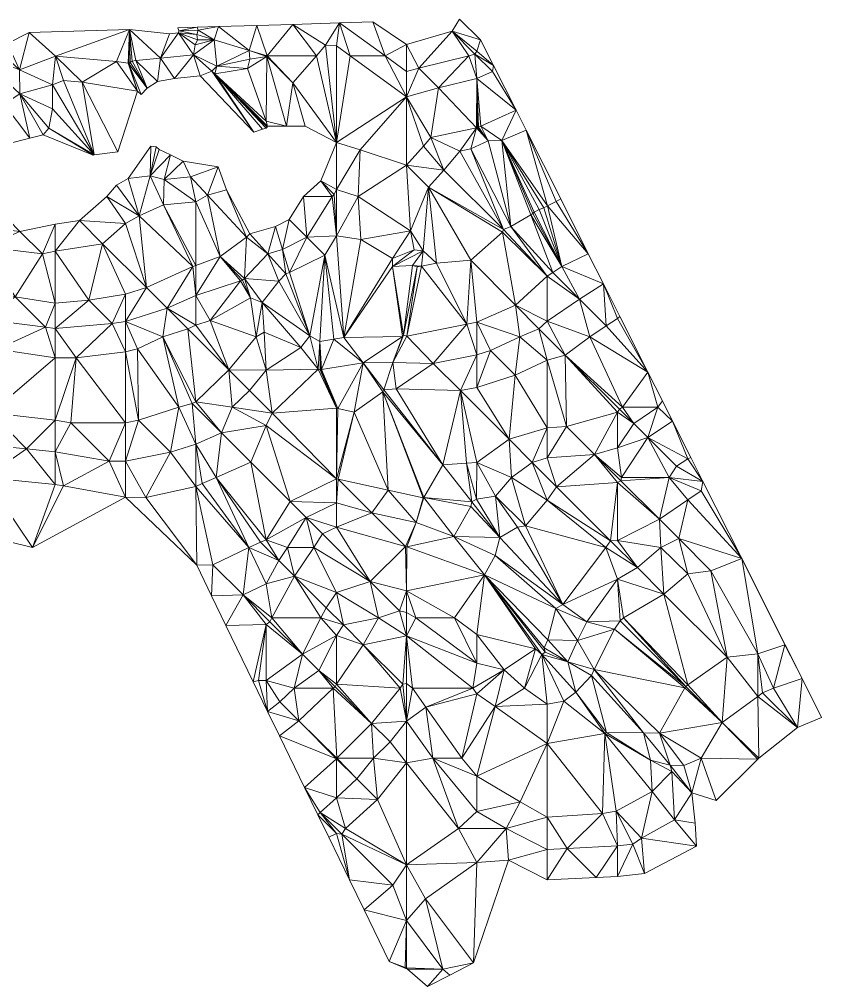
# Model space of a CAD drawing. Header units: metres. Extents: x 256305 to 256589, y 7011526 to 7011733.
# Drawn here: x 256417.3 to 256588.6, y 7011526.2 to 7011732.8 of the extents above; entities that cross this region are included whole.
import ezdxf

# ---------------------------------------------------------------- set-up
doc = ezdxf.new("R2010")
doc.units = ezdxf.units.M
doc.layers.add('IfcSolidStratum', color=7, linetype='Continuous')

msp = doc.modelspace()

# ---------------------------------------------------------------- meshes
at = {"layer": 'IfcSolidStratum', "color": 4, "linetype": 'Continuous', "lineweight": 0}
mesh = msp.add_polyface(dxfattribs=at)
corners = [(256507.92, 7011700.6, 38.5), (256511.36, 7011704.68, 38.5), (256505.19, 7011707.57, 38.75), (256504.71, 7011697, 38.5), (256500, 7011701.66, 38.75), (256517.43, 7011706.88, 38.5), (256522.28, 7011688.61, 38.25), (256520.32, 7011706.91, 38.5), (256503.62, 7011705.7, 38.75), (256515.85, 7011710, 38.75), (256513.72, 7011705.19, 38.5), (256500, 7011716.26, 39.25), (256515, 7011720.16, 39.25), (256518.34, 7011721.66, 39.25), (256514.6, 7011725.4, 39.5), (256515.36, 7011709.79, 38.75), (256506.84, 7011718.16, 39.25), (256515.17, 7011709.79, 38.75), (256502.61, 7011722.39, 39.5), (256523.37, 7011713.4, 38.75), (256509.71, 7011730.29, 39.75), (256513.26, 7011725, 39.5), (256525.51, 7011709.14, 38.5), (256515, 7011726.04, 39.5), (256530.11, 7011692.96, 38.25), (256531.92, 7011693.92, 38.25), (256532.9, 7011694.46, 38.25), (256514.91, 7011709.67, 38.75), (256520.66, 7011687.91, 38.25), (256515.79, 7011728.46, 39.5), (256518.55, 7011722.98, 39.25), (256500, 7011727.43, 39.75), (256511.26, 7011732.82, 39.75)]
mesh.append_faces([[corners[k] for k in face] for face in [(0, 1, 2), (3, 0, 4), (5, 6, 7), (0, 8, 4), (7, 9, 5), (5, 10, 6), (4, 8, 11), (12, 13, 14), (9, 15, 5), (2, 16, 11), (12, 17, 15), (16, 18, 11), (7, 19, 9), (9, 19, 12), (20, 21, 14), (22, 19, 7), (20, 14, 23), (21, 20, 18), (7, 24, 22), (22, 25, 26), (11, 8, 2), (2, 8, 0), (17, 5, 15), (16, 27, 12), (12, 27, 17), (10, 1, 28), (12, 15, 9), (17, 27, 5), (2, 27, 16), (1, 27, 2), (5, 27, 10), (10, 27, 1), (29, 23, 30), (16, 21, 18), (23, 14, 30), (30, 14, 13), (14, 21, 12), (12, 21, 16), (30, 13, 19), (19, 13, 12), (18, 20, 31), (32, 20, 29), (29, 20, 23)]])
mesh = msp.add_polyface(dxfattribs=at)
corners = [(256410, 7011688.43, 39.5), (256405.41, 7011684.59, 39.25), (256410, 7011684.2, 39.25), (256422.26, 7011682.74, 39.25), (256417.46, 7011687.54, 39.5), (256425, 7011689.04, 39.5), (256425, 7011683.28, 39.25), (256416.47, 7011673.53, 38.75), (256435.11, 7011684.89, 39.25), (256430.14, 7011689.86, 39.5), (256412.66, 7011692.34, 39.75), (256410, 7011704.99, 40.25), (256414.08, 7011714.69, 40.5), (256410.07, 7011713.12, 40.5), (256410, 7011692.66, 39.75), (256400.03, 7011704.97, 40.25), (256424.42, 7011713.68, 40.25), (256423.61, 7011709.58, 40.25), (256433.28, 7011703.91, 39.75), (256419.54, 7011707.47, 40.25), (256417.42, 7011716.89, 40.5), (256424.4, 7011718.86, 40.25), (256422.39, 7011708.16, 40.25), (256401.93, 7011713.09, 40.5), (256411.7, 7011727.27, 40.75), (256407.8, 7011725.86, 40.75), (256417.4, 7011722.01, 40.5), (256404.77, 7011723.48, 40.75), (256419.45, 7011730.03, 40.75), (256414.8, 7011727.68, 40.75), (256440.83, 7011730.68, 40.75), (256425.03, 7011724.92, 40.5), (256400.8, 7011689.2, 39.5), (256410, 7011674.34, 38.75), (256425, 7011672.22, 38.75), (256433.1, 7011703.81, 39.75), (256426.73, 7011719.75, 40.25), (256430.72, 7011719.42, 40.25)]
mesh.append_faces([[corners[k] for k in face] for face in [(0, 1, 2), (2, 3, 4), (5, 3, 6), (7, 3, 2), (4, 0, 2), (4, 3, 5), (8, 9, 6), (4, 10, 0), (11, 12, 13), (6, 9, 5), (10, 14, 0), (11, 15, 14), (16, 17, 18), (19, 20, 12), (19, 12, 11), (16, 21, 20), (16, 20, 17), (17, 20, 22), (13, 23, 11), (18, 21, 16), (24, 25, 26), (12, 27, 13), (26, 28, 29), (30, 28, 31), (31, 28, 26), (32, 1, 0), (2, 1, 33), (6, 3, 34), (0, 14, 32), (11, 14, 10), (22, 20, 19), (12, 20, 25), (27, 23, 13), (18, 17, 35), (35, 17, 22), (31, 36, 37), (20, 21, 26), (26, 21, 31), (18, 36, 21), (21, 36, 31), (26, 25, 20), (12, 25, 27), (26, 29, 24)]])
mesh = msp.add_polyface(dxfattribs=at)
corners = [(256440.7, 7011723.3, 40.5), (256440.83, 7011730.68, 40.75), (256440.53, 7011723.44, 40.5), (256455.9, 7011720.72, 40.25), (256454.48, 7011725.27, 40.5), (256450.46, 7011720.21, 40.25), (256444.63, 7011718.14, 40.25), (256440.96, 7011723.57, 40.5), (256430.72, 7011719.42, 40.25), (256438.07, 7011723.84, 40.5), (256425.03, 7011724.92, 40.5), (256459.46, 7011722.85, 40.25), (256466.06, 7011722.29, 39.75), (256466.54, 7011724.29, 39.75), (256441.42, 7011723.86, 40.5), (256458.95, 7011728.44, 40.25), (256455.23, 7011729.6, 40.5), (256455.34, 7011728.46, 40.5), (256466.37, 7011726.13, 39.75), (256459.83, 7011731.26, 40.25), (256447.44, 7011724.5, 40.5), (256455.52, 7011730.5, 40.5), (256451.37, 7011730.39, 40.75), (256458.44, 7011721.78, 40.25), (256442.53, 7011717.48, 40.25), (256446.82, 7011719.53, 40.25), (256442.17, 7011724, 40.5), (256451.28, 7011729.91, 40.75), (256454.86, 7011727.39, 40.5), (256459.06, 7011721.19, 40.25), (256449.37, 7011729.7, 40.75), (256455.27, 7011731.12, 40.5), (256451.14, 7011730.99, 40.75)]
mesh.append_faces([[corners[k] for k in face] for face in [(0, 1, 2), (3, 4, 5), (6, 7, 0), (8, 9, 10), (11, 12, 13), (9, 1, 10), (7, 1, 0), (6, 14, 7), (15, 16, 17), (18, 19, 15), (5, 4, 20), (21, 22, 16), (3, 23, 4), (24, 0, 2), (24, 2, 9), (25, 20, 26), (6, 26, 14), (25, 26, 6), (16, 27, 17), (2, 1, 9), (7, 14, 1), (14, 26, 1), (5, 20, 25), (26, 20, 1), (28, 4, 15), (29, 11, 23), (23, 11, 4), (4, 11, 15), (15, 19, 21), (29, 12, 11), (11, 18, 15), (11, 13, 18), (4, 27, 20), (15, 17, 28), (16, 22, 27), (15, 21, 16), (20, 30, 1), (17, 27, 28), (28, 27, 4), (20, 27, 30), (31, 22, 21), (31, 32, 22), (21, 19, 31)]])
mesh = msp.add_polyface(dxfattribs=at)
corners = [(256459.06, 7011721.19, 40.25), (256470.22, 7011709.78, 39.75), (256470.31, 7011710, 39.75), (256470, 7011711.09, 39.75), (256474.33, 7011710, 39.5), (256470.13, 7011724.87, 39.5), (256500, 7011716.26, 39.25), (256502.61, 7011722.39, 39.5), (256500, 7011721.67, 39.5), (256475.73, 7011719.27, 39.25), (256478.34, 7011710, 39.25), (256489.68, 7011695, 38.5), (256500, 7011701.66, 38.75), (256490.07, 7011704.93, 38.75), (256485, 7011706.55, 38.75), (256485, 7011696.5, 38.5), (256480.78, 7011725, 39.25), (256468.06, 7011731.51, 39.75), (256466.37, 7011726.13, 39.75), (256470.25, 7011725, 39.5), (256481.7, 7011698.3, 38.75), (256482.67, 7011727.33, 39.25), (256495.41, 7011725, 39.5), (256492.82, 7011732.26, 39.75), (256485.67, 7011732.04, 39.5), (256487.98, 7011725, 39.25), (256475.71, 7011731.74, 39.5), (256500, 7011727.43, 39.75), (256485, 7011727.15, 39.25), (256467.39, 7011708.69, 39.75), (256469.27, 7011709.38, 39.75), (256470, 7011709.58, 39.75), (256466.54, 7011724.29, 39.75), (256466.06, 7011722.29, 39.75), (256459.83, 7011731.26, 40.25)]
mesh.append_faces([[corners[k] for k in face] for face in [(0, 1, 2), (3, 4, 5), (6, 7, 8), (9, 4, 10), (11, 12, 13), (13, 14, 15), (14, 16, 9), (17, 18, 19), (12, 6, 13), (15, 14, 20), (19, 18, 5), (9, 16, 19), (14, 21, 16), (22, 23, 24), (8, 22, 6), (6, 22, 25), (19, 26, 17), (7, 27, 8), (16, 21, 26), (16, 26, 19), (25, 28, 14), (25, 24, 28), (10, 14, 9), (25, 14, 6), (6, 14, 13), (0, 29, 30), (0, 31, 1), (0, 30, 31), (2, 4, 3), (32, 33, 5), (3, 0, 2), (19, 5, 9), (3, 33, 0), (18, 32, 5), (5, 4, 9), (5, 33, 3), (22, 24, 25), (27, 22, 8), (17, 34, 18), (27, 23, 22), (28, 21, 14), (28, 24, 21), (21, 24, 26)]])
mesh = msp.add_polyface(dxfattribs=at)
corners = [(256454.4, 7011680, 38.75), (256448.12, 7011693.19, 39.25), (256442.92, 7011690.88, 39.25), (256464.97, 7011677.15, 38.5), (256465.38, 7011677.46, 38.5), (256460.23, 7011682.15, 38.75), (256444.48, 7011675.52, 38.75), (256432.16, 7011672.84, 38.75), (256435.11, 7011684.89, 39.25), (256425, 7011683.28, 39.25), (256455, 7011693.81, 39.25), (256454.99, 7011680.28, 38.75), (256440, 7011689.2, 39.25), (256430.14, 7011689.86, 39.5), (256457.52, 7011695.28, 39.25), (256453.89, 7011699.17, 39.5), (256465.81, 7011686.28, 38.75), (256430.72, 7011719.42, 40.25), (256438.33, 7011704.53, 39.75), (256442.53, 7011717.48, 40.25), (256438.1, 7011697.42, 39.5), (256435.98, 7011695, 39.5), (256459.74, 7011701.31, 39.5), (256461.53, 7011696.39, 39.25), (256440.56, 7011698.83, 39.5), (256452.3, 7011702.54, 39.75), (256448.23, 7011698.6, 39.5), (256445.25, 7011699.4, 39.5), (256447.19, 7011705.02, 39.75), (256446.54, 7011705.56, 39.75), (256438.07, 7011723.84, 40.5), (256433.28, 7011703.91, 39.75), (256449.57, 7011703.9, 39.75), (256467.39, 7011708.69, 39.75), (256458.44, 7011721.78, 40.25), (256455.9, 7011720.72, 40.25), (256445.4, 7011705.75, 39.75), (256426.73, 7011719.75, 40.25), (256443.35, 7011716.8, 40.25), (256440.7, 7011723.3, 40.5), (256444.63, 7011718.14, 40.25), (256459.06, 7011721.19, 40.25)]
mesh.append_faces([[corners[k] for k in face] for face in [(0, 1, 2), (3, 4, 5), (6, 0, 2), (7, 8, 9), (5, 10, 11), (8, 12, 13), (2, 12, 6), (10, 14, 15), (4, 16, 5), (17, 18, 19), (6, 12, 8), (20, 21, 2), (10, 1, 11), (22, 14, 23), (2, 24, 20), (11, 1, 0), (25, 26, 15), (27, 24, 2), (23, 14, 16), (15, 26, 10), (15, 22, 25), (27, 28, 29), (19, 30, 17), (31, 18, 17), (25, 32, 26), (33, 34, 35), (2, 1, 27), (15, 14, 22), (2, 21, 12), (12, 21, 13), (27, 36, 24), (10, 26, 1), (1, 26, 27), (16, 14, 5), (5, 14, 10), (26, 32, 27), (27, 29, 36), (32, 28, 27), (17, 37, 31), (38, 39, 19), (40, 39, 38), (33, 41, 34)]])
mesh = msp.add_polyface(dxfattribs=at)
corners = [(256501.64, 7011683.59, 38.25), (256503.56, 7011683.41, 38.25), (256500.84, 7011687.67, 38.5), (256523.25, 7011671.75, 37.75), (256530, 7011677.94, 37.75), (256520.49, 7011687.34, 38.25), (256536.91, 7011673.09, 37.5), (256542.03, 7011676.31, 37.5), (256533.16, 7011680, 37.75), (256531.22, 7011678.78, 37.75), (256538.78, 7011682.76, 37.75), (256513.7, 7011681.36, 38.25), (256528.27, 7011692.2, 38.25), (256527.24, 7011691.65, 38.25), (256522.28, 7011688.61, 38.25), (256520.66, 7011687.91, 38.25), (256504.71, 7011697, 38.5), (256506.4, 7011680.77, 38.25), (256512.86, 7011667.75, 37.75), (256526.95, 7011691.32, 38.25), (256520.32, 7011706.91, 38.5), (256529.32, 7011692.57, 38.25), (256507.92, 7011700.6, 38.5), (256500, 7011701.66, 38.75), (256526.51, 7011691.08, 38.25), (256513.72, 7011705.19, 38.5), (256500.02, 7011665.15, 37.75), (256503.2, 7011680.14, 38.25), (256502.25, 7011679.95, 38.25), (256501.24, 7011680.22, 38.25), (256511.36, 7011704.68, 38.5), (256532.9, 7011694.46, 38.25), (256531.92, 7011693.92, 38.25), (256530.11, 7011692.96, 38.25), (256525.51, 7011709.14, 38.5)]
mesh.append_faces([[corners[k] for k in face] for face in [(0, 1, 2), (3, 4, 5), (6, 7, 8), (8, 9, 6), (7, 10, 8), (3, 5, 11), (8, 12, 13), (4, 14, 15), (5, 16, 11), (11, 17, 18), (16, 1, 17), (9, 4, 6), (19, 13, 20), (15, 16, 5), (21, 20, 12), (15, 22, 16), (16, 23, 2), (19, 24, 8), (14, 25, 15), (19, 20, 24), (8, 21, 12), (16, 17, 11), (26, 27, 28), (28, 27, 29), (18, 17, 27), (2, 1, 16), (15, 30, 22), (8, 24, 9), (17, 1, 27), (27, 1, 29), (9, 14, 4), (4, 15, 5), (9, 24, 14), (14, 24, 20), (31, 32, 10), (21, 33, 20), (13, 12, 20), (8, 13, 19), (8, 33, 21), (10, 33, 8), (10, 32, 33), (33, 32, 34)]])
mesh = msp.add_polyface(dxfattribs=at)
corners = [(256473.51, 7011683.65, 38.5), (256475.03, 7011678.73, 38.25), (256478.73, 7011686.27, 38.5), (256470.35, 7011682.75, 38.5), (256474.19, 7011678.49, 38.25), (256501.64, 7011683.59, 38.25), (256497.01, 7011681.77, 38.25), (256496.98, 7011680.02, 38.25), (256500.84, 7011687.67, 38.5), (256490.25, 7011685.82, 38.25), (256474.95, 7011690.05, 38.75), (256466.69, 7011673.36, 38.25), (256464.97, 7011677.15, 38.5), (256464.55, 7011677, 38.5), (256482.51, 7011682.49, 38.25), (256479.36, 7011665.2, 37.75), (256485, 7011686.55, 38.25), (256486.62, 7011664.88, 37.75), (256472.7, 7011676.9, 38.25), (256465.38, 7011677.46, 38.5), (256469.16, 7011672.34, 38.25), (256503.56, 7011683.41, 38.25), (256500, 7011701.66, 38.75), (256489.68, 7011695, 38.5), (256471.99, 7011688.56, 38.75), (256466.5, 7011687.01, 38.75), (256490.07, 7011704.93, 38.75), (256485, 7011696.5, 38.5), (256484.09, 7011695, 38.5), (256477.99, 7011695, 38.75), (256499.32, 7011665.34, 37.75), (256501.24, 7011680.22, 38.25), (256502.25, 7011679.95, 38.25), (256461.53, 7011696.39, 39.25), (256465.81, 7011686.28, 38.75), (256484.57, 7011695.43, 38.5), (256481.7, 7011698.3, 38.75)]
mesh.append_faces([[corners[k] for k in face] for face in [(0, 1, 2), (0, 3, 4), (5, 6, 7), (8, 9, 6), (2, 10, 0), (11, 12, 13), (14, 1, 15), (16, 14, 17), (18, 19, 20), (2, 1, 14), (21, 5, 7), (6, 17, 7), (8, 22, 23), (4, 3, 18), (5, 8, 6), (0, 10, 24), (24, 25, 3), (6, 9, 17), (14, 16, 2), (26, 27, 23), (2, 28, 29), (4, 1, 0), (7, 30, 31), (31, 21, 7), (24, 3, 0), (19, 12, 11), (30, 32, 31), (18, 3, 19), (33, 34, 25), (25, 34, 3), (3, 34, 19), (23, 9, 8), (17, 9, 16), (16, 9, 23), (35, 16, 27), (2, 29, 10), (29, 28, 36), (36, 28, 35), (27, 16, 23), (36, 35, 27), (35, 28, 16), (16, 28, 2)]])
mesh = msp.add_polyface(dxfattribs=at)
corners = [(256403.48, 7011650, 37.75), (256410, 7011648.86, 37.75), (256410, 7011662.68, 38.25), (256396.91, 7011663.09, 38.25), (256395, 7011651.29, 37.75), (256380.7, 7011649.3, 37.75), (256385.07, 7011650, 37.75), (256380, 7011661.6, 38.25), (256412.61, 7011662.39, 38.25), (256410, 7011668.73, 38.5), (256395, 7011663.38, 38.25), (256393.85, 7011651.15, 37.75), (256380, 7011649.25, 37.75), (256425, 7011660.55, 38.25), (256411.25, 7011648.75, 37.75), (256422.9, 7011667.1, 38.5), (256380, 7011672.59, 38.75), (256377.51, 7011667.49, 38.5), (256380, 7011667.34, 38.5), (256383.01, 7011661.99, 38.25), (256391.5, 7011668.5, 38.5), (256410, 7011674.34, 38.75), (256406.36, 7011668.64, 38.5), (256395, 7011668.91, 38.5), (256416.47, 7011673.53, 38.75), (256386.73, 7011673.27, 38.75), (256380, 7011684.35, 39.25), (256405.41, 7011684.59, 39.25), (256400.89, 7011674.11, 38.75), (256395, 7011674.26, 38.75), (256425, 7011672.22, 38.75), (256389.15, 7011685.85, 39.25), (256395, 7011684.36, 39.25), (256410, 7011684.2, 39.25), (256422.26, 7011682.74, 39.25)]
mesh.append_faces([[corners[k] for k in face] for face in [(0, 1, 2), (0, 3, 4), (5, 6, 7), (8, 9, 2), (4, 10, 11), (7, 12, 5), (13, 8, 14), (8, 15, 9), (16, 17, 18), (19, 18, 7), (13, 15, 8), (4, 3, 10), (11, 10, 19), (10, 20, 19), (9, 21, 22), (10, 23, 20), (10, 3, 23), (15, 24, 9), (2, 22, 3), (16, 25, 26), (9, 22, 2), (20, 25, 18), (18, 25, 16), (21, 27, 28), (2, 1, 8), (7, 6, 19), (19, 6, 11), (28, 29, 23), (20, 18, 19), (18, 17, 7), (3, 22, 23), (2, 3, 0), (24, 15, 30), (25, 29, 31), (32, 29, 28), (33, 21, 24), (23, 29, 20), (20, 29, 25), (23, 22, 28), (24, 21, 9), (22, 21, 28), (30, 34, 24)]])
mesh = msp.add_polyface(dxfattribs=at)
corners = [(256447.94, 7011665, 38.25), (256454.25, 7011650.75, 37.75), (256455, 7011651.1, 37.75), (256440, 7011668.29, 38.5), (256440, 7011674.1, 38.75), (256437.17, 7011667.83, 38.5), (256432.16, 7011672.84, 38.75), (256425, 7011666.78, 38.5), (256440, 7011661.79, 38.25), (256429.46, 7011660.54, 38.25), (256440, 7011646.66, 37.75), (256442.78, 7011647.22, 37.75), (256442.54, 7011662.46, 38.25), (256466.43, 7011653.57, 37.5), (256462.06, 7011657.94, 37.75), (256462.75, 7011650, 37.5), (256455, 7011667.47, 38.25), (256448.89, 7011671.11, 38.5), (256453.3, 7011666.7, 38.25), (256425, 7011660.55, 38.25), (256467.87, 7011665, 37.75), (256458.06, 7011668.47, 38.25), (256435.11, 7011684.89, 39.25), (256425, 7011672.22, 38.75), (256455, 7011673.87, 38.5), (256422.9, 7011667.1, 38.5), (256464.55, 7011677, 38.5), (256466.69, 7011673.36, 38.25), (256454.4, 7011680, 38.75), (256460.23, 7011682.15, 38.75), (256454.99, 7011680.28, 38.75), (256444.48, 7011675.52, 38.75), (256425, 7011683.28, 39.25), (256425, 7011647.25, 37.75), (256451.41, 7011650, 37.75), (256464.97, 7011677.15, 38.5)]
mesh.append_faces([[corners[k] for k in face] for face in [(0, 1, 2), (3, 4, 5), (5, 6, 7), (8, 3, 5), (9, 10, 8), (11, 12, 8), (13, 14, 15), (16, 17, 18), (9, 5, 7), (8, 5, 9), (9, 7, 19), (14, 20, 21), (6, 4, 22), (7, 6, 23), (24, 17, 16), (0, 3, 12), (7, 25, 19), (21, 26, 24), (27, 26, 21), (12, 3, 8), (14, 18, 2), (2, 18, 0), (24, 28, 17), (24, 29, 30), (17, 28, 31), (6, 32, 23), (5, 4, 6), (26, 29, 24), (19, 33, 9), (0, 34, 1), (12, 34, 0), (23, 25, 7), (24, 16, 21), (21, 16, 14), (14, 16, 18), (18, 17, 0), (21, 20, 27), (22, 4, 31), (31, 4, 3), (0, 17, 3), (3, 17, 31), (30, 28, 24), (26, 35, 29)]])
mesh = msp.add_polyface(dxfattribs=at)
corners = [(256466.76, 7011638.24, 37.25), (256470, 7011621.68, 36.75), (256475.13, 7011629.87, 36.75), (256459.38, 7011635, 37.25), (256481.45, 7011664.01, 37.75), (256481.74, 7011657.99, 37.5), (256481.85, 7011658.01, 37.5), (256470, 7011646.05, 37.25), (256460.48, 7011644.52, 37.5), (256471.3, 7011648.7, 37.25), (256470, 7011657.91, 37.5), (256466.43, 7011653.57, 37.5), (256485, 7011649.75, 37.25), (256485.3, 7011649.69, 37.25), (256462.75, 7011650, 37.5), (256481.66, 7011658.04, 37.5), (256485, 7011634.71, 36.75), (256462.06, 7011657.94, 37.75), (256484.46, 7011664.53, 37.75), (256481.58, 7011657.94, 37.5), (256482.51, 7011682.49, 38.25), (256479.36, 7011665.2, 37.75), (256467.87, 7011665, 37.75), (256469.16, 7011672.34, 38.25), (256466.69, 7011673.36, 38.25), (256469.61, 7011665.99, 37.75), (256477.44, 7011662.74, 37.75), (256481.14, 7011658.13, 37.5), (256485, 7011629.55, 36.5), (256465.38, 7011677.46, 38.5), (256486.62, 7011664.88, 37.75), (256472.7, 7011676.9, 38.25), (256474.19, 7011678.49, 38.25), (256475.03, 7011678.73, 38.25)]
mesh.append_faces([[corners[k] for k in face] for face in [(0, 1, 2), (3, 1, 0), (4, 5, 6), (0, 7, 8), (9, 10, 11), (6, 12, 13), (9, 11, 14), (15, 12, 5), (13, 12, 16), (11, 10, 17), (6, 18, 4), (4, 19, 15), (4, 20, 21), (10, 22, 17), (22, 23, 24), (25, 26, 23), (25, 22, 10), (10, 26, 25), (27, 26, 10), (25, 23, 22), (28, 16, 2), (14, 7, 9), (16, 7, 2), (2, 7, 0), (16, 9, 7), (16, 12, 9), (4, 15, 5), (4, 27, 19), (19, 27, 12), (5, 12, 6), (15, 19, 12), (12, 27, 9), (9, 27, 10), (24, 23, 29), (21, 27, 4), (21, 26, 27), (4, 18, 20), (20, 18, 30), (31, 23, 21), (21, 23, 26), (21, 32, 31), (21, 33, 32)]])
mesh = msp.add_polyface(dxfattribs=at)
corners = [(256530, 7011630.11, 36.25), (256526.8, 7011638.2, 36.5), (256522.38, 7011635, 36.5), (256518.99, 7011631.01, 36.5), (256525.35, 7011624.65, 36.25), (256521.87, 7011643.13, 36.75), (256515, 7011638.17, 36.75), (256530, 7011639.15, 36.5), (256532.03, 7011632.97, 36.25), (256540.09, 7011639.91, 36.5), (256530, 7011645.56, 36.75), (256534.13, 7011645.87, 36.75), (256512.8, 7011638.03, 36.75), (256514.93, 7011630.36, 36.5), (256515, 7011661.15, 37.5), (256517.91, 7011662.09, 37.5), (256515, 7011668.18, 37.75), (256515, 7011654.22, 37.25), (256511.47, 7011653.53, 37.25), (256523.15, 7011656.85, 37.25), (256512.86, 7011667.75, 37.75), (256533.88, 7011661.12, 37.25), (256539.1, 7011665, 37.25), (256530, 7011668.36, 37.5), (256530, 7011660.02, 37.25), (256528.25, 7011666.75, 37.5), (256524.19, 7011665, 37.5), (256523.25, 7011671.75, 37.75), (256513.7, 7011681.36, 38.25), (256513.94, 7011629.79, 36.5), (256536.91, 7011673.09, 37.5), (256530, 7011677.94, 37.75)]
mesh.append_faces([[corners[k] for k in face] for face in [(0, 1, 2), (2, 3, 4), (2, 5, 6), (7, 1, 8), (8, 9, 7), (8, 1, 0), (1, 10, 5), (9, 11, 7), (6, 12, 13), (14, 15, 16), (17, 18, 5), (5, 19, 17), (5, 18, 6), (7, 10, 1), (11, 10, 7), (16, 20, 14), (21, 22, 23), (19, 15, 17), (21, 24, 11), (11, 24, 10), (17, 15, 14), (21, 23, 25), (26, 27, 16), (25, 27, 26), (25, 23, 27), (27, 28, 16), (6, 3, 2), (4, 0, 2), (13, 3, 6), (13, 12, 29), (2, 1, 5), (5, 10, 19), (10, 24, 19), (19, 24, 26), (26, 24, 25), (25, 24, 21), (28, 20, 16), (16, 15, 26), (26, 15, 19), (23, 22, 30), (30, 31, 23), (23, 31, 27)]])
mesh = msp.add_polyface(dxfattribs=at)
corners = [(256494.91, 7011653.29, 37.25), (256503.58, 7011630.65, 36.75), (256503.69, 7011630.73, 36.75), (256488.83, 7011648.96, 37.25), (256485, 7011634.71, 36.75), (256485.4, 7011634.6, 36.75), (256496.04, 7011632.24, 36.75), (256513.68, 7011628.76, 36.5), (256513.94, 7011629.79, 36.5), (256507.75, 7011637.65, 36.75), (256485, 7011629.55, 36.5), (256490.75, 7011659.43, 37.5), (256515, 7011661.15, 37.5), (256511.47, 7011653.53, 37.25), (256515, 7011654.22, 37.25), (256497.77, 7011653.88, 37.25), (256505.68, 7011659.32, 37.5), (256497.04, 7011659.54, 37.5), (256485.3, 7011649.69, 37.25), (256495.14, 7011653.68, 37.25), (256486.62, 7011664.88, 37.75), (256499.11, 7011665.1, 37.75), (256496.98, 7011680.02, 38.25), (256500.02, 7011665.15, 37.75), (256512.86, 7011667.75, 37.75), (256499.32, 7011665.34, 37.75), (256503.2, 7011680.14, 38.25), (256492.58, 7011627.42, 36.5), (256503.51, 7011630.66, 36.75), (256512.8, 7011638.03, 36.75), (256481.85, 7011658.01, 37.5), (256515, 7011638.17, 36.75), (256484.46, 7011664.53, 37.75), (256502.25, 7011679.95, 38.25)]
mesh.append_faces([[corners[k] for k in face] for face in [(0, 1, 2), (3, 4, 5), (3, 5, 6), (7, 8, 2), (2, 8, 9), (5, 4, 10), (3, 0, 11), (6, 0, 3), (12, 13, 14), (9, 13, 15), (15, 16, 17), (3, 18, 4), (19, 0, 9), (20, 21, 22), (9, 0, 2), (16, 23, 17), (16, 24, 23), (21, 25, 22), (11, 21, 20), (17, 21, 11), (12, 24, 16), (24, 26, 23), (6, 5, 27), (27, 5, 10), (6, 28, 0), (0, 28, 1), (8, 29, 9), (15, 13, 16), (16, 13, 12), (30, 18, 11), (11, 18, 3), (11, 19, 17), (17, 19, 15), (11, 0, 19), (19, 9, 15), (31, 13, 29), (29, 13, 9), (11, 32, 30), (20, 32, 11), (25, 17, 23), (25, 21, 17), (23, 33, 25)]])
mesh = msp.add_polyface(dxfattribs=at)
corners = [(256540.09, 7011639.91, 36.5), (256545, 7011633.91, 36.25), (256545.73, 7011634.27, 36.25), (256553.96, 7011626.04, 35.75), (256545.9, 7011635, 36.25), (256556.04, 7011635, 35.75), (256551.52, 7011643.48, 36.25), (256560, 7011630.21, 35.5), (256560, 7011638.99, 35.75), (256556.77, 7011647.01, 36.25), (256545, 7011641.28, 36.5), (256545, 7011648.92, 36.75), (256534.13, 7011645.87, 36.75), (256548.48, 7011646.52, 36.5), (256545.43, 7011649.57, 36.75), (256560.69, 7011639.21, 35.75), (256563.24, 7011634.15, 35.5), (256533.88, 7011661.12, 37.25), (256546.07, 7011650, 36.75), (256553.64, 7011650, 36.5), (256539.1, 7011665, 37.25), (256551.5, 7011657.48, 36.75), (256545, 7011668.9, 37.25), (256542.61, 7011667.39, 37.25), (256542.03, 7011676.31, 37.5), (256536.91, 7011673.09, 37.5), (256532.03, 7011632.97, 36.25), (256562.87, 7011632.13, 35.5), (256557.62, 7011637.38, 35.75), (256554.6, 7011651.32, 36.5), (256545.52, 7011669.37, 37.25)]
mesh.append_faces([[corners[k] for k in face] for face in [(0, 1, 2), (2, 1, 3), (4, 5, 6), (7, 5, 3), (6, 8, 9), (4, 10, 0), (3, 5, 2), (4, 6, 10), (0, 11, 12), (2, 5, 4), (6, 13, 10), (14, 11, 13), (15, 8, 16), (17, 14, 18), (9, 19, 6), (6, 19, 13), (14, 13, 18), (18, 20, 17), (21, 22, 23), (21, 20, 18), (23, 20, 21), (23, 24, 25), (23, 22, 24), (0, 2, 4), (26, 1, 0), (9, 8, 15), (16, 5, 27), (7, 27, 5), (6, 28, 8), (5, 28, 6), (8, 28, 16), (16, 28, 5), (29, 19, 9), (13, 19, 18), (17, 11, 14), (12, 11, 17), (13, 11, 10), (10, 11, 0), (18, 19, 21), (21, 19, 29), (25, 20, 23), (24, 22, 30), (30, 22, 21)]])
mesh = msp.add_polyface(dxfattribs=at)
corners = [(256395, 7011623.61, 36.75), (256407.2, 7011622.8, 36.75), (256395, 7011636.71, 37.25), (256410.03, 7011634.97, 37.25), (256418.89, 7011641.11, 37.5), (256410, 7011641.92, 37.5), (256391.62, 7011623.38, 36.75), (256380, 7011635.5, 37.25), (256380, 7011621.84, 36.75), (256420.17, 7011620.03, 36.75), (256410, 7011622.53, 36.75), (256409.79, 7011635, 37.25), (256401.62, 7011643.38, 37.5), (256393.52, 7011636.48, 37.25), (256425, 7011633.51, 37.25), (256411.25, 7011648.75, 37.75), (256379.53, 7011635.47, 37.25), (256378.28, 7011621.72, 36.75), (256425, 7011647.25, 37.75), (256425, 7011660.55, 38.25), (256387.11, 7011642.89, 37.5), (256380, 7011642.37, 37.5), (256395, 7011644.15, 37.5), (256393.85, 7011651.15, 37.75), (256385.07, 7011650, 37.75), (256380.7, 7011649.3, 37.75), (256403.48, 7011650, 37.75), (256395, 7011651.29, 37.75), (256410, 7011648.86, 37.75), (256425, 7011640.44, 37.5), (256410, 7011634.98, 37.25), (256412.61, 7011662.39, 38.25), (256380, 7011649.25, 37.75)]
mesh.append_faces([[corners[k] for k in face] for face in [(0, 1, 2), (3, 4, 5), (6, 7, 8), (9, 3, 10), (2, 11, 12), (6, 13, 7), (3, 14, 4), (4, 15, 5), (8, 16, 17), (0, 13, 6), (7, 16, 8), (15, 18, 19), (1, 11, 2), (7, 20, 21), (0, 2, 13), (13, 20, 7), (20, 22, 23), (20, 24, 25), (9, 14, 3), (2, 22, 13), (12, 26, 27), (20, 25, 21), (4, 18, 15), (13, 22, 20), (12, 22, 2), (15, 28, 5), (29, 18, 4), (23, 24, 20), (5, 28, 12), (12, 28, 26), (5, 11, 30), (12, 11, 5), (21, 16, 7), (30, 10, 3), (5, 30, 3), (30, 11, 10), (10, 11, 1), (4, 14, 29), (23, 22, 27), (27, 22, 12), (31, 28, 15), (25, 32, 21)]])
mesh = msp.add_polyface(dxfattribs=at)
corners = [(256461.44, 7011603.33, 36.25), (256465.1, 7011609.9, 36.5), (256458.36, 7011609.68, 36.5), (256458.67, 7011616.33, 36.75), (256455.19, 7011616.22, 36.75), (256466.29, 7011620, 36.75), (256455, 7011633.06, 37.25), (256420.17, 7011620.03, 36.75), (256440, 7011630.77, 37.25), (256426.79, 7011633.21, 37.25), (256444.33, 7011630.67, 37.25), (256436.54, 7011638.46, 37.5), (256425, 7011633.51, 37.25), (256460.48, 7011644.52, 37.5), (256470, 7011646.05, 37.25), (256462.75, 7011650, 37.5), (256440, 7011638.45, 37.5), (256449.62, 7011640.38, 37.5), (256425, 7011640.44, 37.5), (256442.78, 7011647.22, 37.75), (256459.38, 7011635, 37.25), (256456.33, 7011633.67, 37.25), (256440, 7011646.66, 37.75), (256428.32, 7011646.68, 37.75), (256455, 7011642.12, 37.5), (256429.46, 7011660.54, 38.25), (256451.41, 7011650, 37.75), (256442.54, 7011662.46, 38.25), (256466.76, 7011638.24, 37.25), (256454.25, 7011650.75, 37.75), (256455, 7011651.1, 37.75), (256425, 7011647.25, 37.75), (256440, 7011661.79, 38.25), (256462.06, 7011657.94, 37.75)]
mesh.append_faces([[corners[k] for k in face] for face in [(0, 1, 2), (2, 3, 4), (2, 1, 3), (3, 5, 6), (7, 8, 9), (4, 6, 10), (3, 6, 4), (9, 8, 11), (9, 12, 7), (13, 14, 15), (11, 8, 16), (10, 17, 16), (9, 11, 18), (16, 17, 19), (16, 8, 10), (20, 21, 5), (11, 22, 23), (20, 13, 24), (23, 22, 25), (11, 23, 18), (19, 26, 27), (28, 13, 20), (29, 26, 24), (13, 15, 30), (30, 29, 13), (23, 31, 18), (32, 22, 19), (15, 33, 30), (13, 29, 24), (5, 21, 6), (1, 5, 3), (18, 12, 9), (10, 8, 4), (6, 21, 24), (24, 21, 20), (24, 17, 6), (6, 17, 10), (25, 31, 23), (19, 22, 16), (16, 22, 11), (24, 26, 17), (17, 26, 19)]])
mesh = msp.add_polyface(dxfattribs=at)
corners = [(256470, 7011603.59, 36.25), (256470.82, 7011604.18, 36.25), (256465.1, 7011609.9, 36.5), (256470, 7011612.26, 36.5), (256471.23, 7011605, 36.25), (256468.39, 7011591.61, 35.75), (256470, 7011591.65, 35.75), (256481.66, 7011605, 35.75), (256485, 7011601.26, 35.5), (256486.51, 7011603.49, 35.5), (256477.78, 7011597.22, 35.75), (256481.25, 7011593.75, 35.5), (256476.02, 7011590, 35.5), (256459.38, 7011635, 37.25), (256468.83, 7011621.17, 36.75), (256470, 7011621.68, 36.75), (256482.84, 7011607.16, 35.75), (256476.1, 7011613.9, 36.25), (256485, 7011610.38, 35.75), (256472.74, 7011617.26, 36.5), (256478.59, 7011626.41, 36.5), (256480.2, 7011620, 36.25), (256482.05, 7011622.95, 36.25), (256474.57, 7011620, 36.5), (256485, 7011624.4, 36.25), (256485, 7011629.55, 36.5), (256475.13, 7011629.87, 36.75), (256466.29, 7011620, 36.75), (256467.28, 7011591.3, 35.75), (256461.44, 7011603.33, 36.25), (256485, 7011590.81, 35.25), (256492.21, 7011612.79, 35.75)]
mesh.append_faces([[corners[k] for k in face] for face in [(0, 1, 2), (3, 2, 4), (0, 5, 6), (7, 8, 9), (6, 10, 0), (11, 10, 12), (10, 8, 7), (13, 14, 15), (7, 9, 16), (16, 17, 7), (16, 18, 17), (11, 8, 10), (7, 17, 4), (4, 17, 3), (17, 19, 3), (20, 21, 22), (20, 23, 21), (18, 21, 17), (22, 24, 20), (15, 23, 20), (20, 25, 26), (19, 27, 3), (15, 14, 19), (14, 27, 19), (24, 25, 20), (0, 28, 5), (29, 28, 0), (4, 10, 7), (16, 9, 18), (30, 8, 11), (4, 1, 10), (10, 1, 0), (4, 2, 1), (0, 2, 29), (19, 23, 15), (26, 15, 20), (13, 27, 14), (3, 27, 2), (22, 21, 31), (31, 21, 18), (21, 23, 17), (17, 23, 19)]])
mesh = msp.add_polyface(dxfattribs=at)
corners = [(256534.42, 7011595.63, 35.5), (256528.87, 7011597.14, 35.75), (256536.12, 7011589.12, 35.5), (256540.06, 7011593.96, 35.25), (256536.5, 7011600.18, 35.5), (256539.46, 7011592.66, 35.25), (256530.15, 7011600.29, 35.75), (256520.81, 7011593.88, 35.5), (256515, 7011601.42, 35.75), (256515, 7011595.3, 35.5), (256538.5, 7011604.17, 35.5), (256531.88, 7011607, 35.75), (256533.35, 7011607.87, 35.75), (256542.54, 7011620, 35.75), (256525.35, 7011624.65, 36.25), (256544.37, 7011602.58, 35.25), (256516.61, 7011614.18, 36.25), (256518.92, 7011618.3, 36.25), (256510.11, 7011622.4, 36.5), (256545, 7011613.23, 35.5), (256527.5, 7011598.35, 35.75), (256519.92, 7011622.19, 36.25), (256543.56, 7011621.44, 35.75), (256545, 7011633.91, 36.25), (256532.03, 7011632.97, 36.25), (256513.68, 7011628.76, 36.5), (256523.64, 7011624.37, 36.25), (256530, 7011630.11, 36.25), (256518.99, 7011631.01, 36.5), (256514.93, 7011630.36, 36.5), (256513.94, 7011629.79, 36.5), (256514.14, 7011590, 35.25), (256529.61, 7011597.7, 35.75), (256529.38, 7011598.59, 35.75), (256525.19, 7011590, 35.5)]
mesh.append_faces([[corners[k] for k in face] for face in [(0, 1, 2), (3, 4, 0), (2, 5, 0), (0, 5, 3), (0, 4, 6), (7, 8, 9), (10, 11, 4), (12, 13, 14), (15, 10, 4), (6, 11, 16), (16, 17, 18), (10, 19, 12), (12, 11, 10), (16, 20, 1), (21, 17, 12), (22, 23, 24), (21, 25, 18), (4, 11, 6), (14, 26, 12), (12, 26, 21), (24, 27, 22), (26, 28, 21), (29, 30, 21), (9, 31, 7), (0, 32, 1), (6, 16, 33), (1, 32, 16), (16, 32, 33), (20, 16, 8), (7, 20, 8), (33, 0, 6), (33, 32, 0), (1, 20, 34), (34, 20, 7), (18, 17, 21), (12, 17, 11), (11, 17, 16), (14, 28, 26), (21, 30, 25), (21, 28, 29), (22, 27, 13), (13, 27, 14)]])
mesh = msp.add_polyface(dxfattribs=at)
corners = [(256544.37, 7011602.58, 35.25), (256559.41, 7011590.05, 34.75), (256559.63, 7011590.37, 34.75), (256540.06, 7011593.96, 35.25), (256575, 7011597.3, 34.75), (256580.76, 7011599.24, 34.75), (256571.54, 7011617.65, 35.25), (256578.33, 7011590, 34.5), (256536.5, 7011600.18, 35.5), (256545.61, 7011604.39, 35.25), (256538.5, 7011604.17, 35.5), (256568.41, 7011596.59, 34.75), (256554.93, 7011610.07, 35.25), (256560, 7011590.68, 34.75), (256564.94, 7011615.06, 35.25), (256560, 7011614.39, 35.25), (256546.33, 7011605, 35.25), (256580.8, 7011599.25, 34.75), (256549.26, 7011615.74, 35.5), (256554.26, 7011620, 35.5), (256545, 7011621.54, 35.75), (256545, 7011613.23, 35.5), (256543.56, 7011621.44, 35.75), (256542.54, 7011620, 35.75), (256558.08, 7011621.92, 35.5), (256560, 7011630.21, 35.5), (256553.96, 7011626.04, 35.75), (256562.87, 7011632.13, 35.5), (256575, 7011588.23, 34.5), (256575.99, 7011589.01, 34.5), (256584.42, 7011592.04, 34.5), (256533.35, 7011607.87, 35.75), (256545, 7011633.91, 36.25), (256563.24, 7011634.15, 35.5)]
mesh.append_faces([[corners[k] for k in face] for face in [(0, 1, 2), (3, 1, 0), (4, 5, 6), (7, 5, 4), (3, 0, 8), (0, 9, 10), (11, 12, 13), (11, 14, 15), (13, 12, 16), (11, 15, 12), (6, 5, 17), (4, 14, 11), (18, 19, 20), (4, 6, 14), (18, 21, 12), (12, 21, 16), (22, 23, 18), (12, 19, 18), (24, 25, 26), (22, 18, 20), (14, 24, 15), (14, 6, 24), (24, 19, 15), (15, 19, 12), (6, 27, 25), (6, 25, 24), (11, 28, 4), (0, 2, 9), (16, 2, 13), (4, 28, 29), (4, 29, 7), (17, 5, 30), (30, 5, 7), (16, 9, 2), (16, 21, 9), (9, 21, 10), (18, 23, 21), (21, 23, 31), (20, 19, 26), (26, 19, 24), (26, 32, 20), (20, 32, 22), (33, 27, 6)]])
mesh = msp.add_polyface(dxfattribs=at)
corners = [(256500, 7011606.13, 35.5), (256498.49, 7011606.51, 35.5), (256500, 7011601.14, 35.25), (256514.14, 7011590, 35.25), (256515, 7011595.3, 35.5), (256500, 7011590.98, 34.75), (256501.24, 7011590, 34.75), (256498.64, 7011590, 34.75), (256499.19, 7011590.81, 34.75), (256490.74, 7011599.26, 35.25), (256515, 7011601.42, 35.75), (256510.19, 7011605, 35.75), (256501.98, 7011605, 35.5), (256485, 7011590.81, 35.25), (256516.61, 7011614.18, 36.25), (256500, 7011610.8, 35.75), (256492.21, 7011612.79, 35.75), (256493.97, 7011605, 35.5), (256486.51, 7011603.49, 35.5), (256485, 7011601.26, 35.5), (256485, 7011610.38, 35.75), (256510.11, 7011622.4, 36.5), (256500.07, 7011620.18, 36.25), (256499.76, 7011620.24, 36.25), (256502.01, 7011625.33, 36.5), (256503.69, 7011630.73, 36.75), (256492.58, 7011627.42, 36.5), (256485, 7011629.55, 36.5), (256485, 7011624.4, 36.25), (256496.04, 7011632.24, 36.75), (256513.68, 7011628.76, 36.5), (256503.51, 7011630.66, 36.75), (256482.05, 7011622.95, 36.25), (256503.58, 7011630.65, 36.75)]
mesh.append_faces([[corners[k] for k in face] for face in [(0, 1, 2), (2, 3, 4), (5, 6, 2), (7, 8, 9), (10, 11, 4), (4, 12, 2), (7, 9, 13), (4, 11, 12), (10, 14, 11), (2, 12, 0), (11, 14, 15), (11, 15, 12), (1, 16, 17), (18, 19, 9), (12, 15, 0), (18, 17, 20), (15, 16, 1), (14, 21, 22), (14, 22, 15), (22, 23, 15), (21, 24, 22), (17, 16, 20), (21, 25, 24), (26, 27, 28), (24, 29, 26), (30, 25, 21), (24, 31, 29), (6, 3, 2), (9, 8, 2), (2, 8, 5), (28, 23, 26), (15, 1, 0), (9, 19, 13), (9, 17, 18), (1, 17, 2), (2, 17, 9), (26, 23, 24), (24, 23, 22), (32, 16, 28), (15, 23, 16), (16, 23, 28), (25, 33, 24), (33, 31, 24)]])
mesh = msp.add_polyface(dxfattribs=at)
corners = [(256472.86, 7011579.81, 35.25), (256485, 7011574.91, 34.75), (256476.96, 7011583.04, 35.25), (256505.6, 7011575, 34.5), (256500, 7011582.91, 34.5), (256500, 7011574.03, 34.25), (256511.82, 7011575, 34.75), (256504.1, 7011585.9, 34.75), (256485.05, 7011574.95, 34.75), (256485.08, 7011575, 34.75), (256485, 7011590.81, 35.25), (256492.54, 7011582.46, 34.75), (256498.64, 7011590, 34.75), (256489.41, 7011570.59, 34.5), (256492.93, 7011575, 34.5), (256515, 7011571.17, 34.75), (256493.77, 7011566.23, 34.25), (256484.35, 7011590, 35.25), (256476.02, 7011590, 35.5), (256515, 7011588.77, 35.25), (256472.92, 7011587.08, 35.5), (256481.25, 7011593.75, 35.5), (256470.32, 7011585.03, 35.5), (256484.73, 7011590.27, 35.25), (256500, 7011590.98, 34.75), (256499.19, 7011590.81, 34.75), (256501.24, 7011590, 34.75), (256496.46, 7011578.54, 34.5), (256470, 7011591.65, 35.75), (256514.14, 7011590, 35.25), (256477.78, 7011597.22, 35.75), (256478.23, 7011568.74, 34.75), (256468.39, 7011591.61, 35.75), (256467.28, 7011591.3, 35.75)]
mesh.append_faces([[corners[k] for k in face] for face in [(0, 1, 2), (3, 4, 5), (6, 7, 3), (2, 8, 9), (10, 11, 12), (3, 7, 4), (13, 14, 9), (9, 8, 13), (15, 6, 3), (5, 14, 16), (2, 1, 8), (2, 17, 18), (6, 19, 7), (2, 18, 20), (18, 17, 21), (2, 22, 0), (21, 17, 23), (24, 25, 4), (12, 11, 4), (4, 25, 12), (7, 26, 4), (27, 11, 14), (18, 28, 20), (28, 22, 20), (23, 17, 11), (19, 29, 7), (4, 26, 24), (18, 30, 28), (20, 22, 2), (31, 1, 0), (8, 1, 13), (5, 27, 14), (4, 27, 5), (23, 11, 10), (4, 11, 27), (14, 11, 9), (21, 23, 10), (11, 17, 9), (9, 17, 2), (7, 29, 26), (28, 32, 22), (32, 33, 22)]])
mesh = msp.add_polyface(dxfattribs=at)
corners = [(256515, 7011552.78, 34.25), (256514.26, 7011531.34, 33.75), (256521.78, 7011553.22, 34.25), (256521.26, 7011560, 34.5), (256534.25, 7011555.75, 34.5), (256541.82, 7011563.18, 34.75), (256530, 7011562.44, 34.75), (256530, 7011555.55, 34.5), (256540.47, 7011549.53, 34.25), (256530, 7011549.03, 34.25), (256545, 7011556.32, 34.5), (256544.75, 7011563.69, 34.75), (256515, 7011563.67, 34.5), (256511.05, 7011560, 34.25), (256524.27, 7011565.73, 34.75), (256542.29, 7011580.27, 35.25), (256530, 7011578.13, 35.25), (256515, 7011571.17, 34.75), (256518.94, 7011586.06, 35.25), (256511.82, 7011575, 34.75), (256533.57, 7011587.17, 35.5), (256520.81, 7011593.88, 35.5), (256515, 7011588.77, 35.25), (256536.12, 7011589.12, 35.5), (256528.87, 7011597.14, 35.75), (256542.64, 7011580.54, 35.25), (256539.46, 7011592.66, 35.25), (256552.08, 7011574.63, 34.75), (256525.19, 7011590, 35.5), (256530, 7011586.55, 35.5), (256545, 7011549.77, 34.25), (256514.14, 7011590, 35.25), (256540.06, 7011593.96, 35.25), (256550.59, 7011580.46, 34.75)]
mesh.append_faces([[corners[k] for k in face] for face in [(0, 1, 2), (2, 3, 0), (4, 5, 6), (2, 7, 3), (8, 4, 9), (5, 10, 11), (9, 7, 2), (4, 7, 9), (3, 12, 13), (0, 3, 13), (6, 14, 3), (5, 15, 16), (17, 18, 19), (6, 16, 14), (14, 16, 17), (16, 15, 20), (5, 16, 6), (18, 21, 22), (20, 15, 23), (23, 24, 20), (25, 26, 23), (25, 15, 27), (23, 15, 25), (16, 18, 17), (19, 18, 22), (18, 28, 21), (18, 29, 28), (20, 29, 16), (29, 24, 28), (3, 7, 6), (6, 7, 4), (4, 10, 5), (8, 10, 4), (30, 10, 8), (17, 12, 14), (14, 12, 3), (11, 15, 5), (21, 31, 22), (16, 29, 18), (24, 29, 20), (32, 26, 33), (33, 26, 25)]])
mesh = msp.add_polyface(dxfattribs=at)
corners = [(256550.13, 7011557.94, 34.5), (256552.41, 7011567.94, 34.75), (256544.75, 7011563.69, 34.75), (256550.79, 7011550.41, 34.25), (256561.88, 7011556.21, 34.25), (256548.31, 7011556.69, 34.5), (256545, 7011556.32, 34.5), (256545, 7011549.77, 34.25), (256557.16, 7011561.84, 34.5), (256542.29, 7011580.27, 35.25), (256561.63, 7011561.12, 34.25), (256554, 7011580.34, 34.75), (256556.28, 7011573.57, 34.5), (256559.2, 7011573.47, 34.5), (256552.08, 7011574.63, 34.75), (256550.59, 7011580.46, 34.75), (256542.64, 7011580.54, 35.25), (256560.89, 7011567.66, 34.25), (256562.86, 7011575, 34.5), (256556.64, 7011572.16, 34.5), (256566.07, 7011566.01, 34.25), (256575, 7011574.82, 34.25), (256567.33, 7011582.67, 34.5), (256575.16, 7011575, 34.25), (256575, 7011588.23, 34.5), (256559.63, 7011590.37, 34.75), (256560, 7011590.68, 34.75), (256568.41, 7011596.59, 34.75), (256578.33, 7011590, 34.5), (256575.99, 7011589.01, 34.5), (256583.44, 7011581.56, 34.25), (256559.41, 7011590.05, 34.75), (256540.06, 7011593.96, 35.25), (256584.42, 7011592.04, 34.5), (256588.6, 7011583.74, 34.25)]
mesh.append_faces([[corners[k] for k in face] for face in [(0, 1, 2), (3, 4, 0), (0, 5, 3), (2, 6, 5), (3, 5, 7), (0, 8, 1), (1, 9, 2), (10, 8, 4), (11, 12, 13), (4, 8, 0), (14, 12, 15), (14, 15, 16), (17, 18, 13), (14, 19, 12), (20, 18, 17), (18, 21, 22), (23, 24, 22), (12, 11, 15), (18, 11, 13), (18, 22, 11), (22, 21, 23), (20, 21, 18), (25, 22, 26), (22, 27, 26), (28, 29, 30), (11, 31, 32), (22, 24, 27), (11, 32, 15), (2, 5, 0), (5, 6, 7), (1, 8, 19), (17, 8, 10), (1, 19, 14), (17, 19, 8), (12, 17, 13), (12, 19, 17), (14, 9, 1), (28, 30, 33), (33, 30, 34), (25, 31, 22), (22, 31, 11), (29, 24, 30), (30, 24, 23)]])
mesh = msp.add_polyface(dxfattribs=at)
corners = [(256483.39, 7011558.13, 34.25), (256485, 7011558.96, 34.25), (256481.04, 7011562.95, 34.5), (256504.06, 7011545, 33.75), (256514.26, 7011531.34, 33.75), (256515, 7011552.78, 34.25), (256509.2, 7011528.7, 33.5), (256507.71, 7011530, 33.5), (256504.47, 7011526.24, 33.25), (256490.91, 7011542.62, 33.5), (256496.25, 7011531.63, 33.25), (256500, 7011540.33, 33.5), (256500.17, 7011530, 33.25), (256497.07, 7011547.93, 33.75), (256487.8, 7011549.04, 33.75), (256500, 7011552.26, 33.75), (256486.18, 7011558.82, 34.25), (256500, 7011530.23, 33.25), (256481.58, 7011563.42, 34.5), (256511.05, 7011560, 34.25), (256515, 7011563.67, 34.5), (256505.6, 7011575, 34.5), (256486.99, 7011560, 34.25), (256485, 7011566.55, 34.5), (256500, 7011574.03, 34.25), (256493.77, 7011566.23, 34.25), (256478.23, 7011568.74, 34.75), (256492.93, 7011575, 34.5), (256489.41, 7011570.59, 34.5), (256515, 7011571.17, 34.75), (256499.7, 7011530.3, 33.25), (256485, 7011574.91, 34.75)]
mesh.append_faces([[corners[k] for k in face] for face in [(0, 1, 2), (3, 4, 5), (6, 7, 8), (6, 4, 7), (9, 10, 11), (8, 7, 12), (11, 13, 9), (14, 1, 0), (15, 13, 11), (9, 13, 14), (13, 16, 14), (7, 4, 3), (3, 5, 15), (3, 15, 11), (12, 7, 17), (2, 1, 18), (19, 20, 21), (5, 19, 15), (18, 16, 22), (22, 23, 18), (19, 24, 15), (15, 25, 22), (24, 25, 15), (19, 21, 24), (18, 23, 26), (25, 27, 28), (21, 20, 29), (17, 7, 11), (26, 2, 18), (11, 30, 17), (11, 10, 30), (11, 7, 3), (10, 12, 30), (30, 12, 17), (22, 16, 15), (15, 16, 13), (18, 1, 16), (16, 1, 14), (28, 23, 25), (25, 23, 22), (23, 31, 26), (28, 31, 23)]])

doc.saveas('drawing.dxf')
